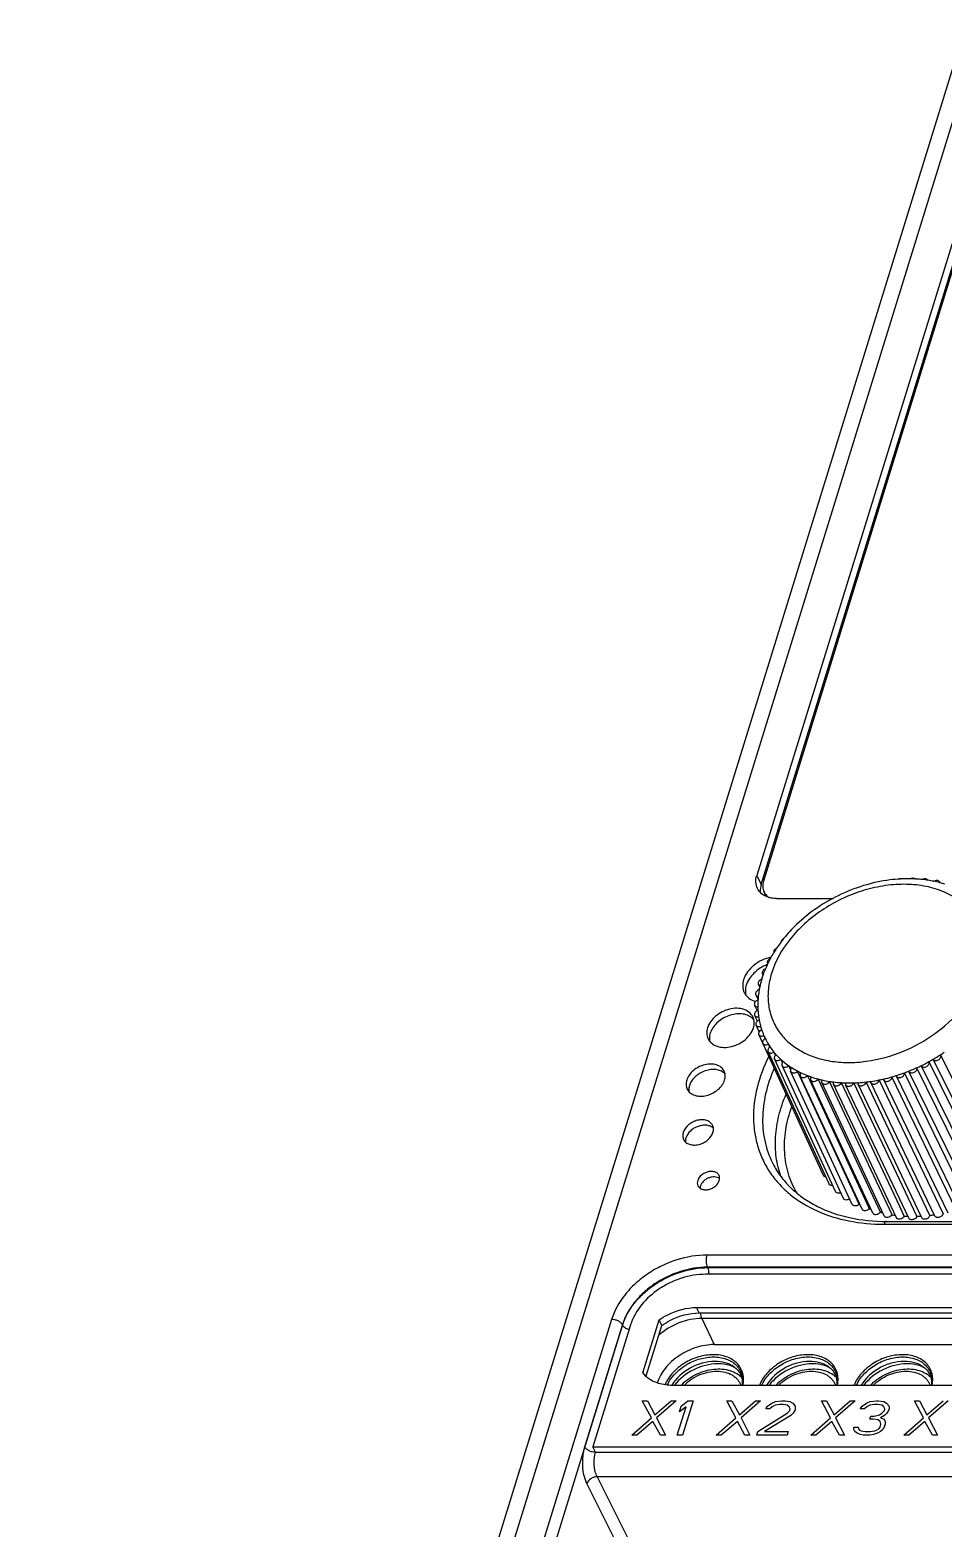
# Model space of a CAD drawing. Header units: millimetres. Extents: x 179 to 1020, y 292 to 886.
# Drawn here: x 784.61 to 805.35, y 603.59 to 637.63 of the extents above; entities that cross this region are included whole.
import ezdxf

# ---------------------------------------------------------------- set-up
doc = ezdxf.new("R2010")
doc.units = ezdxf.units.MM
for name, color, linetype in [('12P_1SOLIDLINE', 7, 'Continuous'), ('PRT0004_2SOLIDLINE', 7, 'Continuous'), ('VF-51-F001SOLIDLINE', 7, 'Continuous'), ('VF-51-HY-F001SOLIDLINE', 7, 'Continuous'), ('VF-51-P002SOLIDLINE', 7, 'Continuous'), ('VF-51-P005SOLIDLINE', 7, 'Continuous')]:
    doc.layers.add(name, color=color, linetype=linetype)

msp = doc.modelspace()

# ---------------------------------------------------------------- linework, layer by layer
at = {"layer": '12P_1SOLIDLINE', "linetype": 'Continuous'}
for centre, radius, start, end in [((800.307, 606.639), 0.676, 62.6297, 65.2047), ((802.456, 606.639), 0.676, 62.6297, 65.2047), ((804.605, 606.639), 0.676, 62.6297, 65.2047), ((799.842, 606.496), 0.835, 151.8436, 154.9609), ((799.942, 606.388), 0.878, 149.0326, 149.2551)]:
    msp.add_arc(centre, radius, start, end, dxfattribs=at)
for points, knots in [([(800.129, 607.533), (800.016, 607.533), (799.785, 607.496), (799.468, 607.353), (799.203, 607.138), (799.076, 606.952), (799.034, 606.855)], [0, 0, 0, 0, 0.250476, 0.511097, 0.765633, 1, 1, 1, 1]), ([(800.801, 606.835), (800.82, 606.923), (800.822, 607.064), (800.755, 607.23), (800.646, 607.375), (800.433, 607.505), (800.234, 607.533), (800.129, 607.533)], [0, 0, 0, 0, 0.241575, 0.357484, 0.474189, 0.721259, 1, 1, 1, 1]), ([(802.278, 607.533), (802.163, 607.533), (801.928, 607.495), (801.606, 607.347), (801.339, 607.125), (801.215, 606.934), (801.175, 606.835)], [0, 0, 0, 0, 0.251144, 0.512348, 0.766755, 1, 1, 1, 1]), ([(802.95, 606.835), (802.969, 606.923), (802.971, 607.064), (802.904, 607.23), (802.795, 607.375), (802.582, 607.505), (802.383, 607.533), (802.278, 607.533)], [0, 0, 0, 0, 0.241575, 0.357484, 0.474189, 0.721259, 1, 1, 1, 1]), ([(804.427, 607.533), (804.313, 607.533), (804.077, 607.495), (803.755, 607.347), (803.488, 607.125), (803.364, 606.934), (803.324, 606.835)], [0, 0, 0, 0, 0.251144, 0.512348, 0.766755, 1, 1, 1, 1]), ([(805.099, 606.835), (805.119, 606.923), (805.12, 607.064), (805.053, 607.23), (804.944, 607.375), (804.731, 607.505), (804.532, 607.533), (804.427, 607.533)], [0, 0, 0, 0, 0.241575, 0.357484, 0.474189, 0.721259, 1, 1, 1, 1]), ([(799.106, 606.889), (799.201, 607.067), (799.441, 607.29), (799.821, 607.45), (800.031, 607.482), (800.133, 607.482)], [0, 0, 0, 0, 0.490396, 0.750394, 1, 1, 1, 1]), ([(800.168, 607.38), (799.974, 607.38), (799.588, 607.271), (799.287, 607.003), (799.189, 606.84)], [0, 0, 0, 0, 0.505193, 1, 1, 1, 1]), ([(800.231, 607.326), (800.043, 607.326), (799.666, 607.228), (799.36, 606.987), (799.247, 606.837)], [0, 0, 0, 0, 0.500484, 1, 1, 1, 1]), ([(800.133, 607.482), (800.231, 607.482), (800.419, 607.456), (800.622, 607.337), (800.728, 607.203), (800.797, 607.049), (800.801, 606.918), (800.786, 606.835)], [0, 0, 0, 0, 0.279235, 0.527389, 0.64442, 0.760242, 1, 1, 1, 1]), ([(800.593, 607.262), (800.534, 607.302), (800.395, 607.363), (800.245, 607.38), (800.168, 607.38)], [0, 0, 0, 0, 0.4762, 1, 1, 1, 1]), ([(800.591, 607.253), (800.564, 607.265), (800.449, 607.31), (800.325, 607.326), (800.231, 607.326)], [0, 0, 0, 0, 0.237379, 1, 1, 1, 1]), ([(800.593, 607.262), (800.627, 607.239), (800.689, 607.185), (800.754, 607.081), (800.787, 606.962), (800.786, 606.879), (800.78, 606.836)], [0, 0, 0, 0, 0.254909, 0.495599, 0.738547, 1, 1, 1, 1]), ([(801.229, 606.835), (801.27, 606.928), (801.393, 607.105), (801.648, 607.31), (801.953, 607.447), (802.174, 607.482), (802.282, 607.482)], [0, 0, 0, 0, 0.234774, 0.489361, 0.749768, 1, 1, 1, 1]), ([(802.317, 607.38), (802.221, 607.38), (802.023, 607.351), (801.664, 607.205), (801.433, 607), (801.336, 606.836)], [0, 0, 0, 0, 0.248471, 0.507391, 1, 1, 1, 1]), ([(802.38, 607.326), (802.192, 607.326), (801.814, 607.227), (801.507, 606.985), (801.395, 606.835)], [0, 0, 0, 0, 0.500612, 1, 1, 1, 1]), ([(802.282, 607.482), (802.38, 607.482), (802.568, 607.456), (802.771, 607.337), (802.877, 607.203), (802.946, 607.049), (802.95, 606.918), (802.935, 606.835)], [0, 0, 0, 0, 0.279235, 0.527389, 0.64442, 0.760242, 1, 1, 1, 1]), ([(802.742, 607.262), (802.683, 607.302), (802.544, 607.363), (802.395, 607.38), (802.317, 607.38)], [0, 0, 0, 0, 0.4762, 1, 1, 1, 1]), ([(802.74, 607.253), (802.713, 607.265), (802.598, 607.31), (802.474, 607.326), (802.38, 607.326)], [0, 0, 0, 0, 0.237379, 1, 1, 1, 1]), ([(802.742, 607.262), (802.776, 607.239), (802.838, 607.185), (802.903, 607.081), (802.936, 606.962), (802.935, 606.879), (802.929, 606.836)], [0, 0, 0, 0, 0.254909, 0.495599, 0.738547, 1, 1, 1, 1]), ([(803.378, 606.835), (803.419, 606.928), (803.542, 607.105), (803.797, 607.31), (804.102, 607.447), (804.323, 607.482), (804.431, 607.482)], [0, 0, 0, 0, 0.234774, 0.489361, 0.749768, 1, 1, 1, 1]), ([(804.466, 607.38), (804.37, 607.38), (804.172, 607.351), (803.813, 607.205), (803.582, 607), (803.485, 606.836)], [0, 0, 0, 0, 0.248471, 0.507391, 1, 1, 1, 1]), ([(804.529, 607.326), (804.341, 607.326), (803.963, 607.227), (803.657, 606.985), (803.544, 606.835)], [0, 0, 0, 0, 0.500612, 1, 1, 1, 1]), ([(804.431, 607.482), (804.53, 607.482), (804.717, 607.456), (804.92, 607.337), (805.027, 607.203), (805.095, 607.049), (805.099, 606.918), (805.085, 606.835)], [0, 0, 0, 0, 0.279235, 0.527389, 0.64442, 0.760242, 1, 1, 1, 1]), ([(804.891, 607.262), (804.832, 607.302), (804.693, 607.363), (804.544, 607.38), (804.466, 607.38)], [0, 0, 0, 0, 0.4762, 1, 1, 1, 1]), ([(804.889, 607.253), (804.862, 607.265), (804.748, 607.31), (804.623, 607.326), (804.529, 607.326)], [0, 0, 0, 0, 0.237379, 1, 1, 1, 1]), ([(804.891, 607.262), (804.925, 607.239), (804.987, 607.185), (805.053, 607.081), (805.085, 606.962), (805.084, 606.879), (805.078, 606.836)], [0, 0, 0, 0, 0.254909, 0.495599, 0.738547, 1, 1, 1, 1])]:
    msp.add_open_spline(points, degree=3, knots=knots, dxfattribs=at)
at = {"layer": 'PRT0004_2SOLIDLINE', "linetype": 'Continuous'}
for points, knots in [([(799.4, 606.836), (799.49, 606.932), (799.654, 607.053), (799.898, 607.156), (800.09, 607.202), (800.281, 607.214), (800.464, 607.191), (800.63, 607.131), (800.726, 607.066), (800.767, 607.028)], [0, 0, 0, 0, 0.261505, 0.394501, 0.525386, 0.65207, 0.773297, 0.888938, 1, 1, 1, 1]), ([(801.549, 606.836), (801.64, 606.932), (801.803, 607.053), (802.047, 607.156), (802.239, 607.202), (802.43, 607.214), (802.613, 607.191), (802.779, 607.131), (802.875, 607.066), (802.916, 607.028)], [0, 0, 0, 0, 0.261505, 0.394501, 0.525386, 0.65207, 0.773297, 0.888938, 1, 1, 1, 1]), ([(803.699, 606.836), (803.789, 606.932), (803.952, 607.053), (804.196, 607.156), (804.388, 607.202), (804.579, 607.214), (804.762, 607.191), (804.928, 607.131), (805.024, 607.066), (805.065, 607.028)], [0, 0, 0, 0, 0.261505, 0.394501, 0.525386, 0.65207, 0.773297, 0.888938, 1, 1, 1, 1]), ([(799.465, 606.835), (799.512, 606.885), (799.62, 606.976), (799.805, 607.078), (800.004, 607.142), (800.142, 607.158), (800.209, 607.158)], [0, 0, 0, 0, 0.2488, 0.503998, 0.757099, 1, 1, 1, 1]), ([(800.209, 607.158), (800.272, 607.158), (800.393, 607.145), (800.532, 607.091), (800.623, 607.027), (800.68, 606.971), (800.724, 606.907), (800.745, 606.86), (800.754, 606.835)], [0, 0, 0, 0, 0.27892, 0.534796, 0.655302, 0.771959, 0.886272, 1, 1, 1, 1]), ([(801.614, 606.835), (801.661, 606.885), (801.769, 606.976), (801.954, 607.078), (802.153, 607.142), (802.291, 607.158), (802.358, 607.158)], [0, 0, 0, 0, 0.2488, 0.503998, 0.757099, 1, 1, 1, 1]), ([(802.358, 607.158), (802.421, 607.158), (802.542, 607.145), (802.681, 607.091), (802.772, 607.027), (802.829, 606.971), (802.873, 606.907), (802.894, 606.86), (802.903, 606.835)], [0, 0, 0, 0, 0.27892, 0.534796, 0.655302, 0.771959, 0.886272, 1, 1, 1, 1]), ([(803.763, 606.835), (803.811, 606.885), (803.918, 606.976), (804.103, 607.078), (804.302, 607.142), (804.44, 607.158), (804.507, 607.158)], [0, 0, 0, 0, 0.2488, 0.503998, 0.757099, 1, 1, 1, 1]), ([(804.507, 607.158), (804.57, 607.158), (804.691, 607.145), (804.83, 607.091), (804.922, 607.027), (804.978, 606.971), (805.022, 606.907), (805.044, 606.86), (805.052, 606.835)], [0, 0, 0, 0, 0.27892, 0.534796, 0.655302, 0.771959, 0.886272, 1, 1, 1, 1])]:
    msp.add_open_spline(points, degree=3, knots=knots, dxfattribs=at)
at = {"layer": 'VF-51-F001SOLIDLINE', "linetype": 'Continuous'}
for p, q in [((806.82, 636.259), (801.268, 618.294)), ((801.322, 617.962), (801.282, 618.045))]:
    msp.add_line(p, q, dxfattribs=at)
for centre, radius, start, end in [((801.587, 618.092), 0.295, 206.1441, 211.0357), ((801.589, 618.219), 0.357, 235.4262, 237.2468)]:
    msp.add_arc(centre, radius, start, end, dxfattribs=at)
for points, knots in [([(801.268, 618.294), (801.255, 618.252), (801.242, 618.166), (801.263, 618.081), (801.282, 618.045)], [0, 0, 0, 0, 0.517414, 1, 1, 1, 1]), ([(801.282, 618.045), (801.287, 618.033), (801.314, 617.987), (801.353, 617.948), (801.386, 617.925)], [0, 0, 0, 0, 0.246034, 1, 1, 1, 1])]:
    msp.add_open_spline(points, degree=3, knots=knots, dxfattribs=at)
at = {"layer": 'VF-51-HY-F001SOLIDLINE', "linetype": 'Continuous'}
for p, q in [((833.473, 609.359), (799.954, 609.359)), ((799.808, 608.48), (799.747, 608.604)), ((799.747, 608.604), (823.388, 608.604)), ((798.249, 608.21), (797.393, 605.44)), ((798.526, 607.118), (798.897, 608.321)), ((798.604, 607.049), (798.958, 608.196)), ((798.958, 608.196), (798.897, 608.321)), ((799.808, 608.48), (823.449, 608.48)), ((822.841, 606.835), (799.201, 606.835)), ((798.724, 606.101), (798.517, 606.484)), ((798.517, 606.484), (798.632, 606.484)), ((798.632, 606.484), (798.803, 606.167)), ((798.803, 606.167), (799.169, 606.484)), ((799.284, 606.484), (798.84, 606.101)), ((799.169, 606.484), (799.284, 606.484)), ((799.311, 605.701), (799.512, 606.351)), ((799.361, 606.234), (799.402, 606.367)), ((799.512, 606.351), (799.361, 606.234)), ((799.402, 606.367), (799.553, 606.484)), ((799.668, 606.484), (799.426, 605.701)), ((799.553, 606.484), (799.668, 606.484)), ((800.643, 606.101), (800.436, 606.484)), ((800.436, 606.484), (800.551, 606.484)), ((800.551, 606.484), (800.722, 606.167)), ((800.722, 606.167), (801.088, 606.484)), ((801.203, 606.484), (800.758, 606.101)), ((801.088, 606.484), (801.203, 606.484)), ((801.14, 605.784), (801.806, 606.201)), ((801.887, 606.151), (801.294, 605.784)), ((801.319, 606.301), (801.359, 606.367)), ((801.415, 606.301), (801.319, 606.301)), ((801.359, 606.367), (801.456, 606.434)), ((801.469, 606.351), (801.415, 606.301)), ((801.456, 606.434), (801.543, 606.467)), ((801.537, 606.384), (801.469, 606.351)), ((801.638, 606.401), (801.537, 606.384)), ((801.543, 606.467), (801.683, 606.484)), ((801.715, 606.401), (801.638, 606.401)), ((801.683, 606.484), (801.76, 606.484)), ((801.805, 606.384), (801.715, 606.401)), ((801.76, 606.484), (801.87, 606.467)), ((801.853, 606.351), (801.805, 606.384)), ((801.806, 606.201), (801.865, 606.267)), ((801.876, 606.301), (801.853, 606.351)), ((801.865, 606.267), (801.876, 606.301)), ((801.87, 606.467), (801.936, 606.434)), ((801.941, 606.201), (801.887, 606.151)), ((801.936, 606.434), (801.992, 606.367)), ((801.98, 606.267), (801.941, 606.201)), ((801.991, 606.301), (801.98, 606.267)), ((801.992, 606.367), (801.991, 606.301)), ((802.792, 606.101), (802.585, 606.484)), ((802.585, 606.484), (802.7, 606.484)), ((802.7, 606.484), (802.871, 606.167)), ((802.871, 606.167), (803.237, 606.484)), ((803.352, 606.484), (802.908, 606.101)), ((803.237, 606.484), (803.352, 606.484)), ((803.468, 606.301), (803.508, 606.367)), ((803.564, 606.301), (803.468, 606.301)), ((803.508, 606.367), (803.605, 606.434)), ((803.618, 606.351), (803.564, 606.301)), ((803.605, 606.434), (803.693, 606.467)), ((803.686, 606.384), (803.618, 606.351)), ((803.787, 606.401), (803.686, 606.384)), ((803.693, 606.467), (803.832, 606.484)), ((803.781, 606.134), (803.907, 606.167)), ((803.864, 606.401), (803.787, 606.401)), ((803.832, 606.484), (803.87, 606.484)), ((803.955, 606.384), (803.864, 606.401)), ((803.87, 606.484), (804, 606.467)), ((803.907, 606.167), (803.956, 606.201)), ((804.017, 606.151), (803.925, 606.101)), ((804.002, 606.351), (803.955, 606.384)), ((803.956, 606.201), (804.015, 606.267)), ((804, 606.467), (804.066, 606.434)), ((804.025, 606.301), (804.002, 606.351)), ((804.015, 606.267), (804.025, 606.301)), ((804.071, 606.201), (804.017, 606.151)), ((804.066, 606.434), (804.122, 606.367)), ((804.11, 606.267), (804.071, 606.201)), ((804.121, 606.301), (804.11, 606.267)), ((804.122, 606.367), (804.121, 606.301)), ((804.903, 606.101), (804.696, 606.484)), ((804.696, 606.484), (804.811, 606.484)), ((804.811, 606.484), (804.981, 606.167)), ((804.981, 606.167), (805.348, 606.484)), ((805.463, 606.484), (805.018, 606.101)), ((798.275, 605.701), (798.724, 606.101)), ((798.756, 606.017), (798.39, 605.701)), ((798.927, 605.701), (798.756, 606.017)), ((798.84, 606.101), (799.042, 605.701)), ((800.194, 605.701), (800.643, 606.101)), ((800.675, 606.017), (800.309, 605.701)), ((800.846, 605.701), (800.675, 606.017)), ((800.758, 606.101), (800.961, 605.701)), ((802.343, 605.701), (802.792, 606.101)), ((802.824, 606.017), (802.458, 605.701)), ((802.995, 605.701), (802.824, 606.017)), ((802.908, 606.101), (803.11, 605.701)), ((803.324, 605.834), (803.32, 605.884)), ((803.32, 605.884), (803.416, 605.884)), ((803.347, 605.784), (803.324, 605.834)), ((803.416, 605.884), (803.425, 605.851)), ((803.425, 605.851), (803.453, 605.817)), ((803.453, 605.817), (803.487, 605.801)), ((803.684, 606.067), (803.705, 606.134)), ((803.761, 606.067), (803.684, 606.067)), ((803.705, 606.134), (803.781, 606.134)), ((803.871, 606.051), (803.761, 606.067)), ((803.794, 605.801), (803.837, 605.817)), ((803.837, 605.817), (803.886, 605.851)), ((803.918, 606.017), (803.871, 606.051)), ((803.886, 605.851), (803.915, 605.884)), ((803.915, 605.884), (803.936, 605.951)), ((803.936, 605.951), (803.918, 606.017)), ((803.977, 605.834), (803.923, 605.784)), ((803.925, 606.101), (804.01, 606.067)), ((804.011, 605.884), (803.977, 605.834)), ((804.01, 606.067), (804.033, 606.017)), ((804.032, 605.951), (804.011, 605.884)), ((804.033, 606.017), (804.032, 605.951)), ((804.453, 605.701), (804.903, 606.101)), ((804.935, 606.017), (804.569, 605.701)), ((805.106, 605.701), (804.935, 606.017)), ((805.018, 606.101), (805.221, 605.701)), ((798.39, 605.701), (798.275, 605.701)), ((799.042, 605.701), (798.927, 605.701)), ((799.426, 605.701), (799.311, 605.701)), ((800.309, 605.701), (800.194, 605.701)), ((800.961, 605.701), (800.846, 605.701)), ((801.115, 605.701), (801.14, 605.784)), ((801.805, 605.701), (801.115, 605.701)), ((801.294, 605.784), (801.831, 605.784)), ((801.831, 605.784), (801.805, 605.701)), ((802.458, 605.701), (802.343, 605.701)), ((803.11, 605.701), (802.995, 605.701)), ((803.394, 605.751), (803.347, 605.784)), ((803.461, 605.717), (803.394, 605.751)), ((803.532, 605.701), (803.461, 605.717)), ((803.487, 605.801), (803.577, 605.784)), ((803.686, 605.701), (803.532, 605.701)), ((803.577, 605.784), (803.692, 605.784)), ((803.768, 605.717), (803.686, 605.701)), ((803.692, 605.784), (803.794, 605.801)), ((803.855, 605.751), (803.768, 605.717)), ((803.923, 605.784), (803.855, 605.751)), ((804.569, 605.701), (804.453, 605.701)), ((805.221, 605.701), (805.106, 605.701)), ((797.454, 605.315), (797.393, 605.44)), ((797.393, 605.44), (833.612, 605.44)), ((797.454, 605.315), (833.673, 605.315))]:
    msp.add_line(p, q, dxfattribs=at)
for centre, radius, start, end in [((799.018, 607.504), 0.625, 218.074, 227.5115), ((799.046, 607.533), 0.666, 227.4641, 231.4517)]:
    msp.add_arc(centre, radius, start, end, dxfattribs=at)
for points, knots in [([(799.954, 609.359), (799.771, 609.359), (799.49, 609.311), (799.141, 609.171), (798.676, 608.905), (798.351, 608.541), (798.249, 608.21)], [0, 0, 0, 0, 0.254679, 0.387274, 0.519875, 1, 1, 1, 1]), ([(798.897, 608.321), (798.96, 608.366), (799.218, 608.522), (799.523, 608.604), (799.747, 608.604)], [0, 0, 0, 0, 0.255657, 1, 1, 1, 1]), ([(798.958, 608.196), (799.021, 608.241), (799.279, 608.397), (799.584, 608.48), (799.808, 608.48)], [0, 0, 0, 0, 0.255657, 1, 1, 1, 1]), ([(799.201, 606.835), (799.095, 606.835), (798.891, 606.861), (798.705, 606.953), (798.631, 607.012)], [0, 0, 0, 0, 0.526192, 1, 1, 1, 1])]:
    msp.add_open_spline(points, degree=3, knots=knots, dxfattribs=at)
at = {"layer": 'VF-51-P002SOLIDLINE', "linetype": 'Continuous'}
for p, q in [((806.201, 637.628), (785.043, 569.16)), ((805.767, 637.411), (784.609, 568.942)), ((806.667, 636.383), (801.115, 618.419)), ((801.217, 618.211), (806.768, 636.176)), ((801.115, 618.419), (801.217, 618.211)), ((801.568, 617.896), (802.851, 617.896)), ((801.783, 613.45), (801.783, 613.451)), ((801.784, 613.45), (801.785, 613.451)), ((804.009, 610.497), (836.115, 610.497)), ((804.06, 610.56), (836.165, 610.56)), ((833.509, 609.797), (799.99, 609.797)), ((800.005, 609.511), (800, 609.52)), ((833.519, 609.52), (800, 609.52)), ((800.005, 609.511), (833.523, 609.511)), ((797.82, 608.335), (788.584, 578.448)), ((798.063, 608.214), (788.863, 578.44)), ((797.21, 605.436), (798.067, 608.207)), ((798.067, 608.207), (798.063, 608.214)), ((799.868, 608.357), (800.15, 607.762)), ((823.509, 608.357), (799.868, 608.357)), ((800.15, 607.762), (823.791, 607.762)), ((797.454, 605.315), (833.673, 605.315)), ((799.662, 599.82), (797.258, 604.603)), ((797.49, 604.76), (799.895, 599.977)), ((833.561, 604.76), (797.49, 604.76))]:
    msp.add_line(p, q, dxfattribs=at)
for points, knots in [([(801.131, 618.125), (801.11, 618.168), (801.085, 618.268), (801.1, 618.369), (801.115, 618.419)], [0, 0, 0, 0, 0.482607, 1, 1, 1, 1]), ([(801.374, 617.926), (801.321, 617.943), (801.224, 617.993), (801.153, 618.079), (801.131, 618.125)], [0, 0, 0, 0, 0.519362, 1, 1, 1, 1]), ([(801.217, 618.211), (801.212, 618.196), (801.197, 618.137), (801.193, 618.075), (801.199, 618.031)], [0, 0, 0, 0, 0.260857, 1, 1, 1, 1]), ([(801.568, 617.896), (801.551, 617.896), (801.485, 617.899), (801.42, 617.911), (801.374, 617.926)], [0, 0, 0, 0, 0.26003, 1, 1, 1, 1]), ([(801.446, 616.562), (801.374, 616.548), (801.232, 616.502), (800.993, 616.355), (800.856, 616.181), (800.817, 616.054)], [0, 0, 0, 0, 0.261944, 0.525141, 1, 1, 1, 1]), ([(801.355, 616.394), (801.298, 616.372), (801.19, 616.318), (801.01, 616.178), (800.909, 616.033), (800.878, 615.93)], [0, 0, 0, 0, 0.266369, 0.527552, 1, 1, 1, 1]), ([(800.817, 616.054), (800.801, 616.005), (800.786, 615.903), (800.811, 615.803), (800.832, 615.76)], [0, 0, 0, 0, 0.517393, 1, 1, 1, 1]), ([(800.832, 615.76), (800.844, 615.736), (800.873, 615.69), (800.954, 615.611), (801.034, 615.573), (801.09, 615.556)], [0, 0, 0, 0, 0.237515, 0.480821, 1, 1, 1, 1]), ([(800.878, 615.93), (800.866, 615.892), (800.852, 615.815), (800.859, 615.737), (800.869, 615.701)], [0, 0, 0, 0, 0.515456, 1, 1, 1, 1]), ([(801.027, 615.208), (801.008, 615.247), (800.948, 615.32), (800.818, 615.387), (800.661, 615.41), (800.492, 615.389), (800.325, 615.326), (800.136, 615.202), (800.028, 615.061), (799.997, 614.958)], [0, 0, 0, 0, 0.102455, 0.213146, 0.335933, 0.469593, 0.609332, 0.748661, 1, 1, 1, 1]), ([(801.009, 615.184), (800.977, 615.21), (800.901, 615.253), (800.767, 615.282), (800.62, 615.276), (800.471, 615.238), (800.33, 615.169), (800.173, 615.049), (800.085, 614.923), (800.058, 614.834)], [0, 0, 0, 0, 0.107003, 0.224211, 0.351408, 0.485691, 0.622559, 0.75698, 1, 1, 1, 1]), ([(801.05, 615.143), (801.04, 615.154), (801.027, 615.168), (801.013, 615.181), (801.009, 615.184)], [0, 0, 0, 0, 0.747157, 1, 1, 1, 1]), ([(801.04, 614.958), (801.053, 615), (801.066, 615.086), (801.045, 615.171), (801.027, 615.208)], [0, 0, 0, 0, 0.517392, 1, 1, 1, 1]), ([(799.997, 614.958), (799.984, 614.916), (799.971, 614.831), (799.992, 614.745), (800.01, 614.709)], [0, 0, 0, 0, 0.517392, 1, 1, 1, 1]), ([(800.01, 614.709), (800.029, 614.67), (800.089, 614.597), (800.219, 614.53), (800.376, 614.507), (800.545, 614.528), (800.711, 614.59), (800.901, 614.715), (801.009, 614.856), (801.04, 614.958)], [0, 0, 0, 0, 0.102455, 0.213146, 0.335933, 0.469593, 0.609332, 0.748661, 1, 1, 1, 1]), ([(800.058, 614.834), (800.048, 614.804), (800.036, 614.742), (800.041, 614.679), (800.048, 614.65)], [0, 0, 0, 0, 0.51493, 1, 1, 1, 1]), ([(800.374, 613.976), (800.358, 614.009), (800.309, 614.069), (800.202, 614.124), (800.073, 614.142), (799.933, 614.125), (799.796, 614.074), (799.64, 613.972), (799.551, 613.855), (799.525, 613.771)], [0, 0, 0, 0, 0.102455, 0.213146, 0.335933, 0.469593, 0.609332, 0.748661, 1, 1, 1, 1]), ([(800.356, 613.945), (800.329, 613.965), (800.265, 613.997), (800.156, 614.016), (800.037, 614.008), (799.917, 613.975), (799.804, 613.918), (799.706, 613.841), (799.631, 613.75), (799.597, 613.681), (799.586, 613.647)], [0, 0, 0, 0, 0.107917, 0.225942, 0.353443, 0.487418, 0.623488, 0.756864, 0.883287, 1, 1, 1, 1]), ([(800.385, 613.771), (800.396, 613.805), (800.406, 613.876), (800.389, 613.946), (800.374, 613.976)], [0, 0, 0, 0, 0.517392, 1, 1, 1, 1]), ([(801.389, 614.306), (801.275, 614.081), (801.099, 613.623), (801.023, 613.021), (801.062, 612.564), (801.137, 612.239), (801.258, 611.933), (801.424, 611.648), (801.633, 611.389), (801.969, 611.077), (802.489, 610.766), (803.217, 610.543), (803.74, 610.497), (804.009, 610.497)], [0, 0, 0, 0, 0.13217, 0.255372, 0.314433, 0.372311, 0.429565, 0.486806, 0.544643, 0.603638, 0.726657, 0.858611, 1, 1, 1, 1]), ([(801.514, 614.038), (801.43, 613.851), (801.299, 613.472), (801.227, 612.891), (801.288, 612.333), (801.419, 611.99), (801.504, 611.832)], [0, 0, 0, 0, 0.269265, 0.522895, 0.764506, 1, 1, 1, 1]), ([(799.525, 613.771), (799.515, 613.736), (799.504, 613.666), (799.521, 613.596), (799.536, 613.565)], [0, 0, 0, 0, 0.517392, 1, 1, 1, 1]), ([(799.536, 613.565), (799.552, 613.533), (799.601, 613.473), (799.709, 613.418), (799.838, 613.399), (799.977, 613.416), (800.114, 613.468), (800.27, 613.57), (800.359, 613.687), (800.385, 613.771)], [0, 0, 0, 0, 0.102455, 0.213146, 0.335933, 0.469593, 0.609332, 0.748661, 1, 1, 1, 1]), ([(799.586, 613.647), (799.583, 613.635), (799.571, 613.59), (799.57, 613.541), (799.576, 613.508)], [0, 0, 0, 0, 0.261886, 1, 1, 1, 1]), ([(800.396, 613.909), (800.393, 613.913), (800.381, 613.926), (800.367, 613.937), (800.356, 613.945)], [0, 0, 0, 0, 0.246981, 1, 1, 1, 1]), ([(801.666, 611.579), (801.615, 611.721), (801.542, 612.021), (801.528, 612.492), (801.606, 612.977), (801.715, 613.293), (801.783, 613.45)], [0, 0, 0, 0, 0.235721, 0.47877, 0.73279, 1, 1, 1, 1]), ([(802.032, 611.199), (801.949, 611.337), (801.816, 611.639), (801.73, 612.134), (801.76, 612.654), (801.851, 612.997), (801.913, 613.167)], [0, 0, 0, 0, 0.238059, 0.480528, 0.733186, 1, 1, 1, 1]), ([(800.114, 612.745), (800.101, 612.77), (800.063, 612.817), (799.978, 612.86), (799.877, 612.875), (799.767, 612.862), (799.66, 612.821), (799.537, 612.741), (799.467, 612.65), (799.447, 612.583)], [0, 0, 0, 0, 0.102455, 0.213146, 0.335933, 0.469593, 0.609332, 0.748661, 1, 1, 1, 1]), ([(800.132, 612.678), (800.112, 612.696), (800.064, 612.726), (799.977, 612.748), (799.881, 612.746), (799.783, 612.723), (799.689, 612.679), (799.584, 612.6), (799.526, 612.518), (799.508, 612.459)], [0, 0, 0, 0, 0.106112, 0.222424, 0.349124, 0.483429, 0.620753, 0.755861, 1, 1, 1, 1]), ([(800.122, 612.583), (800.131, 612.61), (800.139, 612.666), (800.125, 612.721), (800.114, 612.745)], [0, 0, 0, 0, 0.517392, 1, 1, 1, 1]), ([(799.447, 612.583), (799.438, 612.556), (799.43, 612.501), (799.444, 612.446), (799.455, 612.422)], [0, 0, 0, 0, 0.517392, 1, 1, 1, 1]), ([(799.455, 612.422), (799.468, 612.396), (799.506, 612.349), (799.591, 612.306), (799.692, 612.291), (799.802, 612.305), (799.909, 612.345), (800.032, 612.426), (800.102, 612.517), (800.122, 612.583)], [0, 0, 0, 0, 0.102455, 0.213146, 0.335933, 0.469593, 0.609332, 0.748661, 1, 1, 1, 1]), ([(799.508, 612.459), (799.505, 612.451), (799.497, 612.421), (799.495, 612.389), (799.497, 612.365)], [0, 0, 0, 0, 0.260215, 1, 1, 1, 1]), ([(800.259, 611.605), (800.25, 611.624), (800.222, 611.658), (800.161, 611.689), (800.087, 611.7), (800.007, 611.69), (799.929, 611.661), (799.84, 611.603), (799.789, 611.536), (799.774, 611.488)], [0, 0, 0, 0, 0.102455, 0.213146, 0.335933, 0.469593, 0.609332, 0.748661, 1, 1, 1, 1]), ([(800.265, 611.488), (800.271, 611.508), (800.277, 611.548), (800.267, 611.588), (800.259, 611.605)], [0, 0, 0, 0, 0.517394, 1, 1, 1, 1]), ([(801.504, 611.832), (801.557, 611.734), (801.679, 611.546), (801.909, 611.295), (802.182, 611.075), (802.61, 610.824), (803.241, 610.611), (803.78, 610.56), (804.06, 610.56)], [0, 0, 0, 0, 0.110855, 0.223773, 0.340205, 0.461268, 0.719311, 1, 1, 1, 1]), ([(799.774, 611.488), (799.768, 611.468), (799.762, 611.428), (799.772, 611.388), (799.78, 611.37)], [0, 0, 0, 0, 0.517394, 1, 1, 1, 1]), ([(799.78, 611.37), (799.789, 611.352), (799.817, 611.318), (799.879, 611.286), (799.952, 611.275), (800.032, 611.285), (800.11, 611.315), (800.199, 611.373), (800.25, 611.44), (800.265, 611.488)], [0, 0, 0, 0, 0.102455, 0.213146, 0.335933, 0.469593, 0.609332, 0.748661, 1, 1, 1, 1]), ([(799.835, 611.363), (799.834, 611.36), (799.829, 611.344), (799.827, 611.328), (799.827, 611.316)], [0, 0, 0, 0, 0.257011, 1, 1, 1, 1]), ([(800.273, 611.536), (800.241, 611.559), (800.176, 611.576), (800.09, 611.57), (800.022, 611.55), (799.958, 611.518), (799.887, 611.462), (799.848, 611.404), (799.835, 611.363)], [0, 0, 0, 0, 0.225122, 0.353272, 0.487781, 0.624281, 0.758016, 1, 1, 1, 1]), ([(804.06, 610.56), (804.055, 610.56), (804.044, 610.556), (804.03, 610.543), (804.018, 610.522), (804.012, 610.506), (804.009, 610.497)], [0, 0, 0, 0, 0.176377, 0.392905, 0.667297, 1, 1, 1, 1]), ([(799.99, 609.797), (799.756, 609.797), (799.399, 609.735), (798.955, 609.558), (798.639, 609.377), (798.357, 609.156), (798.05, 608.831), (797.882, 608.538), (797.82, 608.335)], [0, 0, 0, 0, 0.25284, 0.384424, 0.516108, 0.645498, 0.770432, 1, 1, 1, 1]), ([(800, 609.52), (799.992, 609.539), (799.979, 609.583), (799.971, 609.654), (799.974, 609.727), (799.983, 609.775), (799.99, 609.797)], [0, 0, 0, 0, 0.222155, 0.48398, 0.754296, 1, 1, 1, 1]), ([(800, 609.52), (799.791, 609.521), (799.364, 609.448), (798.879, 609.213), (798.542, 608.949), (798.268, 608.658), (798.119, 608.395), (798.063, 608.214)], [0, 0, 0, 0, 0.25298, 0.515611, 0.645036, 0.770051, 1, 1, 1, 1]), ([(798.067, 608.207), (798.123, 608.388), (798.273, 608.648), (798.547, 608.938), (798.885, 609.202), (799.37, 609.437), (799.796, 609.511), (800.005, 609.511)], [0, 0, 0, 0, 0.229487, 0.354507, 0.484034, 0.746963, 1, 1, 1, 1]), ([(800.032, 609.359), (800.032, 609.387), (800.028, 609.439), (800.015, 609.489), (800.005, 609.511)], [0, 0, 0, 0, 0.541263, 1, 1, 1, 1]), ([(798.063, 608.214), (798.054, 608.232), (798.024, 608.265), (797.965, 608.303), (797.895, 608.328), (797.844, 608.335), (797.82, 608.335)], [0, 0, 0, 0, 0.213262, 0.465484, 0.736516, 1, 1, 1, 1]), ([(798.215, 608.101), (798.183, 608.111), (798.126, 608.137), (798.08, 608.182), (798.067, 608.207)], [0, 0, 0, 0, 0.545526, 1, 1, 1, 1]), ([(799.868, 608.357), (799.692, 608.357), (799.333, 608.281), (799.021, 608.09), (798.887, 607.969)], [0, 0, 0, 0, 0.493696, 1, 1, 1, 1]), ([(799.868, 608.357), (799.86, 608.375), (799.848, 608.415), (799.842, 608.457), (799.841, 608.479)], [0, 0, 0, 0, 0.458017, 1, 1, 1, 1]), ([(800.15, 607.762), (800.012, 607.762), (799.728, 607.714), (799.405, 607.558), (799.181, 607.384), (798.997, 607.191), (798.896, 607.018), (798.858, 606.898)], [0, 0, 0, 0, 0.252784, 0.515379, 0.644841, 0.769925, 1, 1, 1, 1]), ([(797.258, 604.603), (797.244, 604.63), (797.22, 604.689), (797.183, 604.821), (797.159, 605.005), (797.164, 605.225), (797.19, 605.37), (797.21, 605.436)], [0, 0, 0, 0, 0.105087, 0.22312, 0.484859, 0.754755, 1, 1, 1, 1]), ([(797.454, 605.315), (797.429, 605.315), (797.379, 605.322), (797.308, 605.347), (797.25, 605.385), (797.22, 605.419), (797.21, 605.436)], [0, 0, 0, 0, 0.263484, 0.534516, 0.786737, 1, 1, 1, 1]), ([(797.49, 604.76), (797.471, 604.797), (797.441, 604.885), (797.421, 605.027), (797.423, 605.174), (797.44, 605.271), (797.454, 605.315)], [0, 0, 0, 0, 0.223471, 0.485269, 0.75494, 1, 1, 1, 1]), ([(797.49, 604.76), (797.465, 604.759), (797.414, 604.75), (797.326, 604.707), (797.272, 604.648), (797.258, 604.603)], [0, 0, 0, 0, 0.254619, 0.520212, 1, 1, 1, 1])]:
    msp.add_open_spline(points, degree=3, knots=knots, dxfattribs=at)
at = {"layer": 'VF-51-P005SOLIDLINE', "linetype": 'Continuous'}
for p, q in [((805.004, 618.308), (805.003, 618.308)), ((805.006, 618.311), (805.005, 618.312)), ((805.279, 618.254), (805.269, 618.272)), ((801.366, 616.42), (801.362, 616.412)), ((801.367, 616.42), (801.362, 616.412)), ((801.498, 616.663), (801.496, 616.659)), ((801.502, 616.662), (801.5, 616.657)), ((801.258, 616.155), (801.243, 616.188)), ((801.26, 616.161), (801.258, 616.155)), ((801.26, 616.161), (801.258, 616.155)), ((801.146, 615.601), (801.095, 615.711)), ((801.184, 615.885), (801.154, 615.949)), ((801.124, 615.349), (801.066, 615.475)), ((801.144, 615.601), (801.143, 615.595)), ((801.143, 615.359), (801.143, 615.357)), ((801.146, 615.601), (801.145, 615.596)), ((801.148, 615.36), (801.148, 615.358)), ((801.13, 615.108), (801.067, 615.244)), ((801.169, 614.869), (801.099, 615.02)), ((801.251, 614.612), (801.161, 614.807)), ((801.31, 614.713), (801.297, 614.741)), ((801.297, 614.741), (801.31, 614.713)), ((802.634, 611.602), (801.252, 614.607)), ((802.757, 611.411), (801.372, 614.421)), ((801.411, 614.517), (801.379, 614.586)), ((801.541, 614.332), (801.508, 614.405)), ((805.294, 614.338), (805.288, 614.347)), ((806.786, 611.323), (805.294, 614.338)), ((802.908, 611.237), (801.518, 614.252)), ((801.699, 614.164), (801.663, 614.242)), ((803.085, 611.082), (801.69, 614.101)), ((801.884, 614.009), (801.843, 614.098)), ((803.445, 610.952), (802.045, 613.975)), ((804.571, 613.975), (804.573, 613.969)), ((806.231, 611.03), (804.755, 614.053)), ((804.85, 614.098), (805.219, 613.348)), ((805.029, 614.187), (805.027, 614.19)), ((806.514, 611.168), (805.029, 614.187)), ((805.119, 614.242), (806.611, 611.227)), ((803.286, 610.948), (801.886, 613.971)), ((803.509, 610.836), (802.103, 613.862)), ((802.319, 613.767), (802.269, 613.874)), ((803.675, 610.847), (802.319, 613.767)), ((803.752, 610.748), (802.339, 613.776)), ((803.924, 610.767), (802.511, 613.796)), ((804.012, 610.684), (802.592, 613.714)), ((804.188, 610.711), (802.768, 613.742)), ((804.286, 610.645), (802.858, 613.677)), ((804.363, 610.899), (803.038, 613.712)), ((804.571, 610.632), (803.135, 613.664)), ((804.753, 610.676), (803.318, 613.708)), ((804.863, 610.645), (803.42, 613.676)), ((803.738, 613.447), (803.604, 613.729)), ((805.161, 610.683), (803.709, 613.714)), ((805.347, 610.744), (803.894, 613.774)), ((803.995, 613.796), (804, 613.775)), ((805.46, 610.747), (804, 613.775)), ((805.645, 610.815), (804.185, 613.844)), ((804.285, 613.874), (804.289, 613.861)), ((805.758, 610.834), (804.289, 613.861)), ((805.941, 610.911), (804.473, 613.937)), ((806.05, 610.946), (804.573, 613.969)), ((805.048, 610.697), (803.738, 613.447)), ((805.219, 613.348), (806.334, 611.079)), ((804.466, 610.681), (804.363, 610.899))]:
    msp.add_line(p, q, dxfattribs=at)
for centre, radius, start, end in [((804.586, 614.842), 3.505, 98.4224, 98.5908), ((804.571, 614.951), 3.394, 94.1375, 98.4507), ((804.563, 615.059), 3.286, 92.6594, 94.1303), ((804.558, 615.188), 3.156, 89.1166, 92.6801), ((804.56, 615.3), 3.045, 87.0396, 89.114), ((804.562, 615.351), 2.994, 86.803, 87.0344), ((804.567, 615.432), 2.912, 83.8909, 86.8192), ((804.581, 615.553), 2.791, 81.2643, 83.8983), ((804.598, 615.664), 2.678, 78.4279, 81.2499), ((804.622, 615.779), 2.561, 75.4226, 78.4402), ((804.636, 615.832), 2.506, 75.1341, 75.4168), ((804.638, 615.841), 2.497, 74.9503, 75.134), ((804.65, 615.885), 2.452, 72.5262, 74.9571), ((804.279, 614.925), 3.281, 137.3718, 141.1132), ((804.351, 614.859), 3.378, 136.1941, 137.3784), ((803.981, 615.148), 2.908, 146.2263, 148.6085), ((804.084, 615.079), 3.033, 143.2822, 146.2134), ((804.134, 615.041), 3.095, 142.9601, 143.2874), ((804.172, 615.013), 3.143, 141.1344, 142.9564), ((803.672, 615.317), 2.555, 154.636, 157.3309), ((801.409, 616.447), 0.0539, 205.15, 215.1545), ((803.777, 615.266), 2.673, 151.558, 154.4207), ((803.883, 615.209), 2.793, 148.7211, 151.5479), ((803.366, 615.427), 2.23, 163.3883, 168.1512), ((803.457, 615.4), 2.326, 161.0411, 163.3947), ((801.297, 616.215), 0.0606, 225.676, 234.3894), ((803.57, 615.36), 2.446, 157.3361, 160.8759), ((803.123, 615.469), 1.983, 173.9984, 176.2117), ((803.203, 615.46), 2.064, 169.8074, 173.9779), ((803.246, 615.453), 2.108, 169.5792, 169.8156), ((803.266, 615.449), 2.128, 168.1882, 169.5773), ((801.185, 615.227), 0.137, 105.9756, 116.6049), ((803.057, 615.473), 1.918, 176.5685, 181.0251), ((802.995, 615.473), 1.855, 181.0428, 183.5072), ((803.093, 615.472), 1.954, 176.3659, 176.576), ((802.945, 615.47), 1.806, 183.5731, 188.2729), ((802.903, 615.464), 1.763, 188.2888, 190.8256), ((802.871, 615.458), 1.73, 190.8206, 195.3077), ((802.85, 615.452), 1.709, 195.3175, 195.6822), ((802.844, 615.451), 1.703, 195.681, 198.2583), ((802.831, 615.446), 1.689, 198.2567, 203.1698), ((802.821, 615.442), 1.678, 203.1748, 204.6939), ((802.679, 615.377), 1.522, 205.8843, 211.3202), ((802.689, 615.383), 1.533, 211.3212, 214.1727), ((802.711, 615.399), 1.561, 214.1872, 219.5306), ((802.736, 615.419), 1.593, 219.5289, 222.3092), ((802.774, 615.455), 1.645, 222.3318, 227.4886), ((803.104, 617.685), 3.989, 300.3369, 303.1969), ((803.13, 617.645), 3.941, 303.1991, 304.7188), ((802.809, 615.493), 1.697, 227.4852, 230.1505), ((802.858, 615.552), 1.773, 230.1784, 235.0818), ((802.898, 615.61), 1.844, 235.0772, 237.599), ((802.95, 615.694), 1.942, 237.6292, 242.2424), ((802.991, 615.771), 2.03, 242.2372, 244.6024), ((803.095, 617.689), 3.997, 290.1619, 291.6675), ((803.084, 617.717), 4.026, 291.6687, 294.5109), ((803.078, 617.73), 4.041, 294.5096, 296.0041), ((803.079, 617.729), 4.039, 296.0035, 298.8397), ((803.087, 617.714), 4.022, 298.8401, 300.3393), ((803.041, 615.878), 2.148, 244.6324, 248.9456), ((803.077, 615.973), 2.25, 248.9402, 251.1487), ((803.12, 616.1), 2.384, 251.1768, 255.2008), ((803.148, 616.209), 2.496, 255.1956, 257.2563), ((803.179, 616.35), 2.64, 257.2815, 261.0404), ((803.198, 616.467), 2.759, 261.0357, 262.9633), ((803.215, 616.615), 2.907, 262.9851, 266.5105), ((803.222, 616.734), 3.027, 266.5063, 268.3184), ((803.226, 616.879), 3.173, 268.3367, 271.6633), ((803.223, 616.994), 3.287, 271.6598, 273.375), ((803.216, 617.103), 3.397, 273.3775, 276.5651), ((803.202, 617.232), 3.526, 276.5501, 278.1868), ((803.188, 617.327), 3.622, 278.1887, 281.2418), ((803.168, 617.434), 3.731, 281.2301, 282.8063), ((803.151, 617.509), 3.809, 282.8076, 285.7595), ((803.129, 617.589), 3.891, 285.7511, 287.2838), ((803.113, 617.641), 3.945, 287.2846, 290.1672), ((804.405, 612.77), 2.056, 242.1673, 242.5756), ((804.5, 612.982), 2.289, 248.8759, 249.8581), ((804.577, 613.23), 2.548, 255.1369, 256.4309), ((804.631, 613.5), 2.824, 260.982, 262.4422), ((804.658, 613.779), 3.104, 266.4568, 268.0017), ((804.658, 614.05), 3.375, 271.6137, 273.1963), ((804.637, 614.298), 3.624, 276.5065, 278.101)]:
    msp.add_arc(centre, radius, start, end, dxfattribs=at)
for centre, ratio, start_param, end_param in [((803.377, 610.99), 0.721424, -1.121073, -1.104408), ((803.6, 610.878), 0.721443, -1.01638, -0.999715), ((803.843, 610.79), 0.721464, -0.911678, -0.895013), ((804.102, 610.726), 0.721487, -0.806966, -0.790301), ((804.376, 610.688), 0.72151, -0.702243, -0.685578), ((804.661, 610.675), 0.721532, -0.59751, -0.580845), ((804.954, 610.688), 0.721553, -0.492767, -0.476102), ((805.251, 610.726), 0.72157, -0.388015, -0.37135)]:
    msp.add_ellipse(centre, major_axis=(0.0898, 0.0441), ratio=ratio, start_param=start_param, end_param=end_param, dxfattribs=at)
for points, knots in [([(806.211, 616.195), (806.25, 616.323), (806.302, 616.581), (806.286, 616.968), (806.173, 617.327), (805.966, 617.64), (805.676, 617.895), (805.317, 618.082), (804.902, 618.195), (804.449, 618.232), (803.973, 618.191), (803.329, 618.036), (802.719, 617.741), (802.196, 617.332), (801.77, 616.881), (801.539, 616.476), (801.452, 616.195)], [0, 0, 0, 0, 0.057329, 0.111513, 0.163878, 0.216165, 0.270139, 0.327168, 0.387992, 0.452701, 0.520824, 0.591473, 0.735183, 0.805993, 0.874367, 1, 1, 1, 1]), ([(804.062, 618.307), (803.861, 618.277), (803.459, 618.18), (802.888, 617.94), (802.362, 617.614), (802.053, 617.344), (801.913, 617.198)], [0, 0, 0, 0, 0.248496, 0.501184, 0.753254, 1, 1, 1, 1]), ([(804.41, 618.337), (804.404, 618.339), (804.376, 618.347), (804.345, 618.341), (804.325, 618.332)], [0, 0, 0, 0, 0.230718, 1, 1, 1, 1]), ([(804.716, 618.336), (804.71, 618.342), (804.694, 618.351), (804.666, 618.357), (804.636, 618.354), (804.616, 618.347), (804.606, 618.342)], [0, 0, 0, 0, 0.217803, 0.458791, 0.722463, 1, 1, 1, 1]), ([(805.003, 618.309), (804.999, 618.318), (804.983, 618.334), (804.95, 618.345), (804.912, 618.342), (804.888, 618.333), (804.876, 618.326)], [0, 0, 0, 0, 0.212325, 0.449088, 0.71576, 1, 1, 1, 1]), ([(805.269, 618.272), (805.265, 618.282), (805.247, 618.299), (805.211, 618.308), (805.17, 618.303), (805.145, 618.291), (805.133, 618.283)], [0, 0, 0, 0, 0.210783, 0.448497, 0.716977, 1, 1, 1, 1]), ([(801.917, 617.195), (801.912, 617.192), (801.892, 617.179), (801.876, 617.16), (801.869, 617.144)], [0, 0, 0, 0, 0.264773, 1, 1, 1, 1]), ([(801.566, 616.765), (801.554, 616.76), (801.534, 616.747), (801.51, 616.721), (801.498, 616.691), (801.499, 616.671), (801.501, 616.662)], [0, 0, 0, 0, 0.281621, 0.547193, 0.785856, 1, 1, 1, 1]), ([(801.727, 616.984), (801.711, 616.975), (801.683, 616.953), (801.669, 616.919), (801.669, 616.904)], [0, 0, 0, 0, 0.537083, 1, 1, 1, 1]), ([(801.433, 616.538), (801.419, 616.533), (801.394, 616.52), (801.367, 616.491), (801.352, 616.457), (801.355, 616.434), (801.36, 616.424)], [0, 0, 0, 0, 0.283345, 0.551408, 0.788876, 1, 1, 1, 1]), ([(801.233, 616.065), (801.219, 616.061), (801.193, 616.048), (801.163, 616.019), (801.147, 615.984), (801.15, 615.959), (801.154, 615.949)], [0, 0, 0, 0, 0.282622, 0.551786, 0.78983, 1, 1, 1, 1]), ([(801.317, 616.302), (801.303, 616.298), (801.278, 616.285), (801.25, 616.256), (801.235, 616.222), (801.238, 616.198), (801.243, 616.188)], [0, 0, 0, 0, 0.283266, 0.551603, 0.789173, 1, 1, 1, 1]), ([(801.452, 616.195), (801.417, 616.082), (801.368, 615.853), (801.368, 615.51), (801.443, 615.185), (801.592, 614.892), (801.81, 614.639), (802.089, 614.435), (802.418, 614.285), (802.789, 614.193), (803.19, 614.161), (803.757, 614.2), (804.325, 614.358), (804.856, 614.619), (805.343, 614.939), (805.658, 615.245), (805.83, 615.472)], [0, 0, 0, 0, 0.057556, 0.112224, 0.164966, 0.217078, 0.26998, 0.324942, 0.38287, 0.444215, 0.508983, 0.576801, 0.718417, 0.790641, 0.862343, 1, 1, 1, 1]), ([(801.174, 615.826), (801.16, 615.822), (801.134, 615.809), (801.104, 615.78), (801.088, 615.745), (801.09, 615.721), (801.095, 615.711)], [0, 0, 0, 0, 0.282812, 0.552026, 0.790002, 1, 1, 1, 1]), ([(801.095, 615.711), (801.1, 615.7), (801.118, 615.682), (801.142, 615.676), (801.155, 615.675)], [0, 0, 0, 0, 0.467131, 1, 1, 1, 1]), ([(801.154, 615.949), (801.158, 615.942), (801.169, 615.928), (801.185, 615.92), (801.193, 615.917)], [0, 0, 0, 0, 0.47954, 1, 1, 1, 1]), ([(801.144, 615.589), (801.13, 615.585), (801.104, 615.572), (801.075, 615.544), (801.059, 615.509), (801.061, 615.484), (801.066, 615.475)], [0, 0, 0, 0, 0.283162, 0.552303, 0.79012, 1, 1, 1, 1]), ([(801.124, 615.349), (801.113, 615.344), (801.092, 615.33), (801.071, 615.303), (801.06, 615.272), (801.063, 615.252), (801.067, 615.244)], [0, 0, 0, 0, 0.285592, 0.551004, 0.786908, 1, 1, 1, 1]), ([(801.066, 615.475), (801.069, 615.468), (801.077, 615.457), (801.104, 615.44), (801.129, 615.437), (801.145, 615.439)], [0, 0, 0, 0, 0.223715, 0.461611, 1, 1, 1, 1]), ([(801.067, 615.244), (801.071, 615.237), (801.081, 615.223), (801.104, 615.211), (801.133, 615.206), (801.152, 615.208), (801.162, 615.211)], [0, 0, 0, 0, 0.218104, 0.453909, 0.715477, 1, 1, 1, 1]), ([(801.129, 615.109), (801.122, 615.103), (801.109, 615.089), (801.097, 615.066), (801.093, 615.042), (801.096, 615.027), (801.099, 615.02)], [0, 0, 0, 0, 0.28324, 0.543581, 0.779769, 1, 1, 1, 1]), ([(801.099, 615.02), (801.103, 615.013), (801.115, 614.998), (801.141, 614.986), (801.173, 614.983), (801.195, 614.987), (801.206, 614.991)], [0, 0, 0, 0, 0.215113, 0.450675, 0.714274, 1, 1, 1, 1]), ([(801.176, 615.134), (801.163, 615.13), (801.147, 615.122), (801.133, 615.112), (801.129, 615.109)], [0, 0, 0, 0, 0.752766, 1, 1, 1, 1]), ([(801.168, 614.869), (801.162, 614.859), (801.154, 614.839), (801.157, 614.817), (801.161, 614.807)], [0, 0, 0, 0, 0.528845, 1, 1, 1, 1]), ([(801.161, 614.807), (801.165, 614.799), (801.178, 614.783), (801.208, 614.771), (801.243, 614.771), (801.267, 614.777), (801.278, 614.782)], [0, 0, 0, 0, 0.212599, 0.44838, 0.714004, 1, 1, 1, 1]), ([(801.228, 614.918), (801.222, 614.915), (801.198, 614.904), (801.178, 614.885), (801.168, 614.869)], [0, 0, 0, 0, 0.261032, 1, 1, 1, 1]), ([(801.31, 614.713), (801.299, 614.707), (801.278, 614.694), (801.256, 614.666), (801.245, 614.636), (801.248, 614.615), (801.252, 614.607)], [0, 0, 0, 0, 0.286112, 0.551926, 0.787705, 1, 1, 1, 1]), ([(801.252, 614.607), (801.256, 614.598), (801.271, 614.581), (801.304, 614.57), (801.342, 614.571), (801.367, 614.58), (801.379, 614.586)], [0, 0, 0, 0, 0.210688, 0.44704, 0.714481, 1, 1, 1, 1]), ([(801.42, 614.522), (801.41, 614.516), (801.392, 614.502), (801.373, 614.476), (801.365, 614.448), (801.368, 614.429), (801.372, 614.421)], [0, 0, 0, 0, 0.286277, 0.550452, 0.785865, 1, 1, 1, 1]), ([(801.372, 614.421), (801.376, 614.411), (801.393, 614.394), (801.428, 614.383), (801.469, 614.387), (801.495, 614.398), (801.508, 614.405)], [0, 0, 0, 0, 0.209127, 0.446416, 0.715676, 1, 1, 1, 1]), ([(801.558, 614.347), (801.549, 614.341), (801.534, 614.327), (801.518, 614.303), (801.512, 614.276), (801.515, 614.259), (801.518, 614.252)], [0, 0, 0, 0, 0.285728, 0.548283, 0.783677, 1, 1, 1, 1]), ([(805.119, 614.242), (805.124, 614.235), (805.141, 614.222), (805.172, 614.215), (805.207, 614.218), (805.242, 614.231), (805.271, 614.253), (805.292, 614.28), (805.301, 614.31), (805.298, 614.33), (805.294, 614.338)], [0, 0, 0, 0, 0.106763, 0.227518, 0.362938, 0.506512, 0.648541, 0.779899, 0.895869, 1, 1, 1, 1]), ([(801.518, 614.252), (801.523, 614.242), (801.541, 614.223), (801.58, 614.214), (801.623, 614.22), (801.65, 614.233), (801.663, 614.242)], [0, 0, 0, 0, 0.207928, 0.446526, 0.717579, 1, 1, 1, 1]), ([(801.722, 614.19), (801.715, 614.184), (801.702, 614.171), (801.689, 614.148), (801.684, 614.123), (801.687, 614.108), (801.69, 614.101)], [0, 0, 0, 0, 0.284475, 0.54545, 0.78116, 1, 1, 1, 1]), ([(801.69, 614.101), (801.693, 614.096), (801.7, 614.086), (801.721, 614.07), (801.757, 614.063), (801.802, 614.072), (801.83, 614.088), (801.843, 614.098)], [0, 0, 0, 0, 0.102001, 0.209216, 0.448857, 0.720923, 1, 1, 1, 1]), ([(801.91, 614.053), (801.904, 614.047), (801.893, 614.035), (801.883, 614.013), (801.88, 613.991), (801.883, 613.977), (801.886, 613.971)], [0, 0, 0, 0, 0.282543, 0.542001, 0.778343, 1, 1, 1, 1]), ([(801.886, 613.971), (801.889, 613.965), (801.896, 613.955), (801.912, 613.943), (801.933, 613.936), (801.964, 613.934), (802.005, 613.944), (802.034, 613.963), (802.045, 613.975)], [0, 0, 0, 0, 0.101412, 0.208563, 0.325053, 0.451583, 0.724745, 1, 1, 1, 1]), ([(804.573, 613.969), (804.577, 613.961), (804.591, 613.946), (804.622, 613.935), (804.657, 613.935), (804.693, 613.946), (804.724, 613.967), (804.748, 613.994), (804.76, 614.024), (804.758, 614.045), (804.755, 614.053)], [0, 0, 0, 0, 0.104574, 0.221421, 0.353964, 0.496953, 0.640692, 0.775202, 0.89432, 1, 1, 1, 1]), ([(804.85, 614.098), (804.854, 614.09), (804.869, 614.075), (804.9, 614.065), (804.936, 614.066), (804.972, 614.078), (805.003, 614.1), (805.026, 614.127), (805.037, 614.158), (805.033, 614.179), (805.029, 614.187)], [0, 0, 0, 0, 0.105081, 0.22308, 0.356909, 0.50071, 0.644328, 0.77768, 0.895136, 1, 1, 1, 1]), ([(802.12, 613.937), (802.111, 613.927), (802.1, 613.907), (802.097, 613.88), (802.1, 613.868), (802.103, 613.862)], [0, 0, 0, 0, 0.536113, 0.774354, 1, 1, 1, 1]), ([(802.103, 613.862), (802.106, 613.856), (802.114, 613.845), (802.131, 613.834), (802.153, 613.827), (802.187, 613.826), (802.229, 613.839), (802.258, 613.86), (802.269, 613.874)], [0, 0, 0, 0, 0.101175, 0.208648, 0.326149, 0.454068, 0.728705, 1, 1, 1, 1]), ([(802.35, 613.844), (802.343, 613.834), (802.332, 613.812), (802.334, 613.786), (802.339, 613.776)], [0, 0, 0, 0, 0.534684, 1, 1, 1, 1]), ([(802.339, 613.776), (802.342, 613.77), (802.351, 613.759), (802.37, 613.747), (802.393, 613.741), (802.428, 613.741), (802.472, 613.756), (802.501, 613.781), (802.511, 613.796)], [0, 0, 0, 0, 0.101107, 0.209091, 0.327795, 0.457242, 0.733235, 1, 1, 1, 1]), ([(802.598, 613.774), (802.592, 613.765), (802.584, 613.745), (802.587, 613.723), (802.592, 613.714)], [0, 0, 0, 0, 0.529463, 1, 1, 1, 1]), ([(802.592, 613.714), (802.595, 613.708), (802.604, 613.696), (802.624, 613.684), (802.649, 613.679), (802.686, 613.68), (802.731, 613.698), (802.759, 613.726), (802.768, 613.742)], [0, 0, 0, 0, 0.101198, 0.209883, 0.32998, 0.461082, 0.738278, 1, 1, 1, 1]), ([(802.86, 613.729), (802.856, 613.72), (802.851, 613.703), (802.854, 613.684), (802.858, 613.677)], [0, 0, 0, 0, 0.524055, 1, 1, 1, 1]), ([(802.858, 613.677), (802.861, 613.67), (802.871, 613.658), (802.893, 613.646), (802.919, 613.641), (802.958, 613.644), (803.004, 613.665), (803.031, 613.695), (803.038, 613.712)], [0, 0, 0, 0, 0.101448, 0.21102, 0.33269, 0.465554, 0.743762, 1, 1, 1, 1]), ([(803.134, 613.708), (803.131, 613.701), (803.128, 613.686), (803.132, 613.671), (803.135, 613.664)], [0, 0, 0, 0, 0.518613, 1, 1, 1, 1]), ([(803.135, 613.664), (803.138, 613.657), (803.149, 613.644), (803.172, 613.632), (803.2, 613.628), (803.24, 613.633), (803.287, 613.656), (803.312, 613.69), (803.318, 613.708)], [0, 0, 0, 0, 0.101839, 0.212472, 0.335879, 0.470593, 0.749586, 1, 1, 1, 1]), ([(803.416, 613.712), (803.415, 613.709), (803.414, 613.697), (803.416, 613.684), (803.42, 613.676)], [0, 0, 0, 0, 0.262781, 1, 1, 1, 1]), ([(803.42, 613.676), (803.423, 613.669), (803.434, 613.656), (803.459, 613.644), (803.488, 613.641), (803.52, 613.646), (803.55, 613.659), (803.583, 613.683), (803.601, 613.71), (803.604, 613.729)], [0, 0, 0, 0, 0.102152, 0.213778, 0.338813, 0.475166, 0.616808, 0.756133, 1, 1, 1, 1]), ([(803.704, 613.742), (803.704, 613.739), (803.704, 613.73), (803.706, 613.72), (803.709, 613.714)], [0, 0, 0, 0, 0.258247, 1, 1, 1, 1]), ([(803.709, 613.714), (803.713, 613.706), (803.724, 613.692), (803.75, 613.681), (803.781, 613.678), (803.814, 613.685), (803.845, 613.699), (803.877, 613.726), (803.894, 613.755), (803.894, 613.774)], [0, 0, 0, 0, 0.102776, 0.215742, 0.342753, 0.481025, 0.623647, 0.762324, 1, 1, 1, 1]), ([(804, 613.775), (804.004, 613.767), (804.016, 613.753), (804.044, 613.742), (804.076, 613.74), (804.11, 613.748), (804.141, 613.765), (804.166, 613.788), (804.183, 613.815), (804.186, 613.835), (804.185, 613.844)], [0, 0, 0, 0, 0.103076, 0.21701, 0.345541, 0.485134, 0.627991, 0.765207, 0.889801, 1, 1, 1, 1]), ([(804.289, 613.861), (804.293, 613.853), (804.306, 613.838), (804.335, 613.827), (804.369, 613.826), (804.404, 613.836), (804.435, 613.854), (804.46, 613.879), (804.474, 613.908), (804.475, 613.928), (804.473, 613.937)], [0, 0, 0, 0, 0.103821, 0.219192, 0.349731, 0.491075, 0.634486, 0.770479, 0.892357, 1, 1, 1, 1]), ([(802.684, 611.567), (802.673, 611.569), (802.653, 611.576), (802.638, 611.593), (802.634, 611.602)], [0, 0, 0, 0, 0.528218, 1, 1, 1, 1]), ([(802.843, 611.376), (802.834, 611.375), (802.816, 611.374), (802.79, 611.38), (802.769, 611.392), (802.76, 611.404), (802.757, 611.411)], [0, 0, 0, 0, 0.283697, 0.544148, 0.780138, 1, 1, 1, 1]), ([(803.025, 611.212), (803.013, 611.207), (802.99, 611.2), (802.955, 611.201), (802.925, 611.213), (802.912, 611.228), (802.908, 611.237)], [0, 0, 0, 0, 0.28651, 0.552371, 0.787934, 1, 1, 1, 1]), ([(803.229, 611.072), (803.216, 611.063), (803.189, 611.05), (803.146, 611.044), (803.107, 611.053), (803.089, 611.072), (803.085, 611.082)], [0, 0, 0, 0, 0.282788, 0.553823, 0.792272, 1, 1, 1, 1]), ([(803.444, 610.951), (803.432, 610.939), (803.404, 610.92), (803.357, 610.909), (803.318, 610.916), (803.296, 610.932), (803.288, 610.942), (803.286, 610.948)], [0, 0, 0, 0, 0.276379, 0.549808, 0.791092, 0.898386, 1, 1, 1, 1]), ([(803.674, 610.846), (803.663, 610.833), (803.634, 610.812), (803.592, 610.8), (803.559, 610.801), (803.537, 610.808), (803.52, 610.819), (803.512, 610.83), (803.509, 610.836)], [0, 0, 0, 0, 0.272015, 0.546441, 0.67413, 0.791449, 0.898835, 1, 1, 1, 1]), ([(803.923, 610.766), (803.912, 610.751), (803.884, 610.727), (803.84, 610.712), (803.805, 610.712), (803.782, 610.718), (803.763, 610.73), (803.755, 610.742), (803.752, 610.748)], [0, 0, 0, 0, 0.267575, 0.54338, 0.672577, 0.791067, 0.898932, 1, 1, 1, 1]), ([(804.187, 610.71), (804.178, 610.694), (804.15, 610.667), (804.106, 610.65), (804.069, 610.648), (804.044, 610.654), (804.024, 610.666), (804.015, 610.677), (804.012, 610.684)], [0, 0, 0, 0, 0.262609, 0.539646, 0.670478, 0.790331, 0.898866, 1, 1, 1, 1]), ([(804.465, 610.68), (804.458, 610.663), (804.43, 610.632), (804.385, 610.613), (804.346, 610.609), (804.32, 610.614), (804.298, 610.626), (804.289, 610.639), (804.286, 610.645)], [0, 0, 0, 0, 0.25719, 0.535272, 0.667851, 0.789248, 0.89864, 1, 1, 1, 1]), ([(804.753, 610.675), (804.747, 610.657), (804.721, 610.624), (804.675, 610.601), (804.635, 610.596), (804.607, 610.601), (804.584, 610.612), (804.574, 610.625), (804.571, 610.632)], [0, 0, 0, 0, 0.251414, 0.530323, 0.664739, 0.787847, 0.898272, 1, 1, 1, 1]), ([(805.048, 610.696), (805.044, 610.677), (805.02, 610.641), (804.973, 610.616), (804.931, 610.609), (804.902, 610.613), (804.878, 610.624), (804.867, 610.638), (804.863, 610.645)], [0, 0, 0, 0, 0.245388, 0.524862, 0.661184, 0.78615, 0.897771, 1, 1, 1, 1]), ([(805.346, 610.743), (805.345, 610.723), (805.329, 610.694), (805.296, 610.668), (805.265, 610.654), (805.233, 610.648), (805.202, 610.65), (805.176, 610.662), (805.165, 610.676), (805.161, 610.683)], [0, 0, 0, 0, 0.238712, 0.377519, 0.520001, 0.657968, 0.784644, 0.897361, 1, 1, 1, 1])]:
    msp.add_open_spline(points, degree=3, knots=knots, dxfattribs=at)
for points in [[(805.275, 618.255), (805.274, 618.261), (805.272, 618.267), (805.269, 618.272)], [(801.243, 616.188), (801.246, 616.182), (801.249, 616.177), (801.254, 616.172)]]:
    msp.add_open_spline(points, degree=3, dxfattribs=at)

doc.saveas('drawing.dxf')
